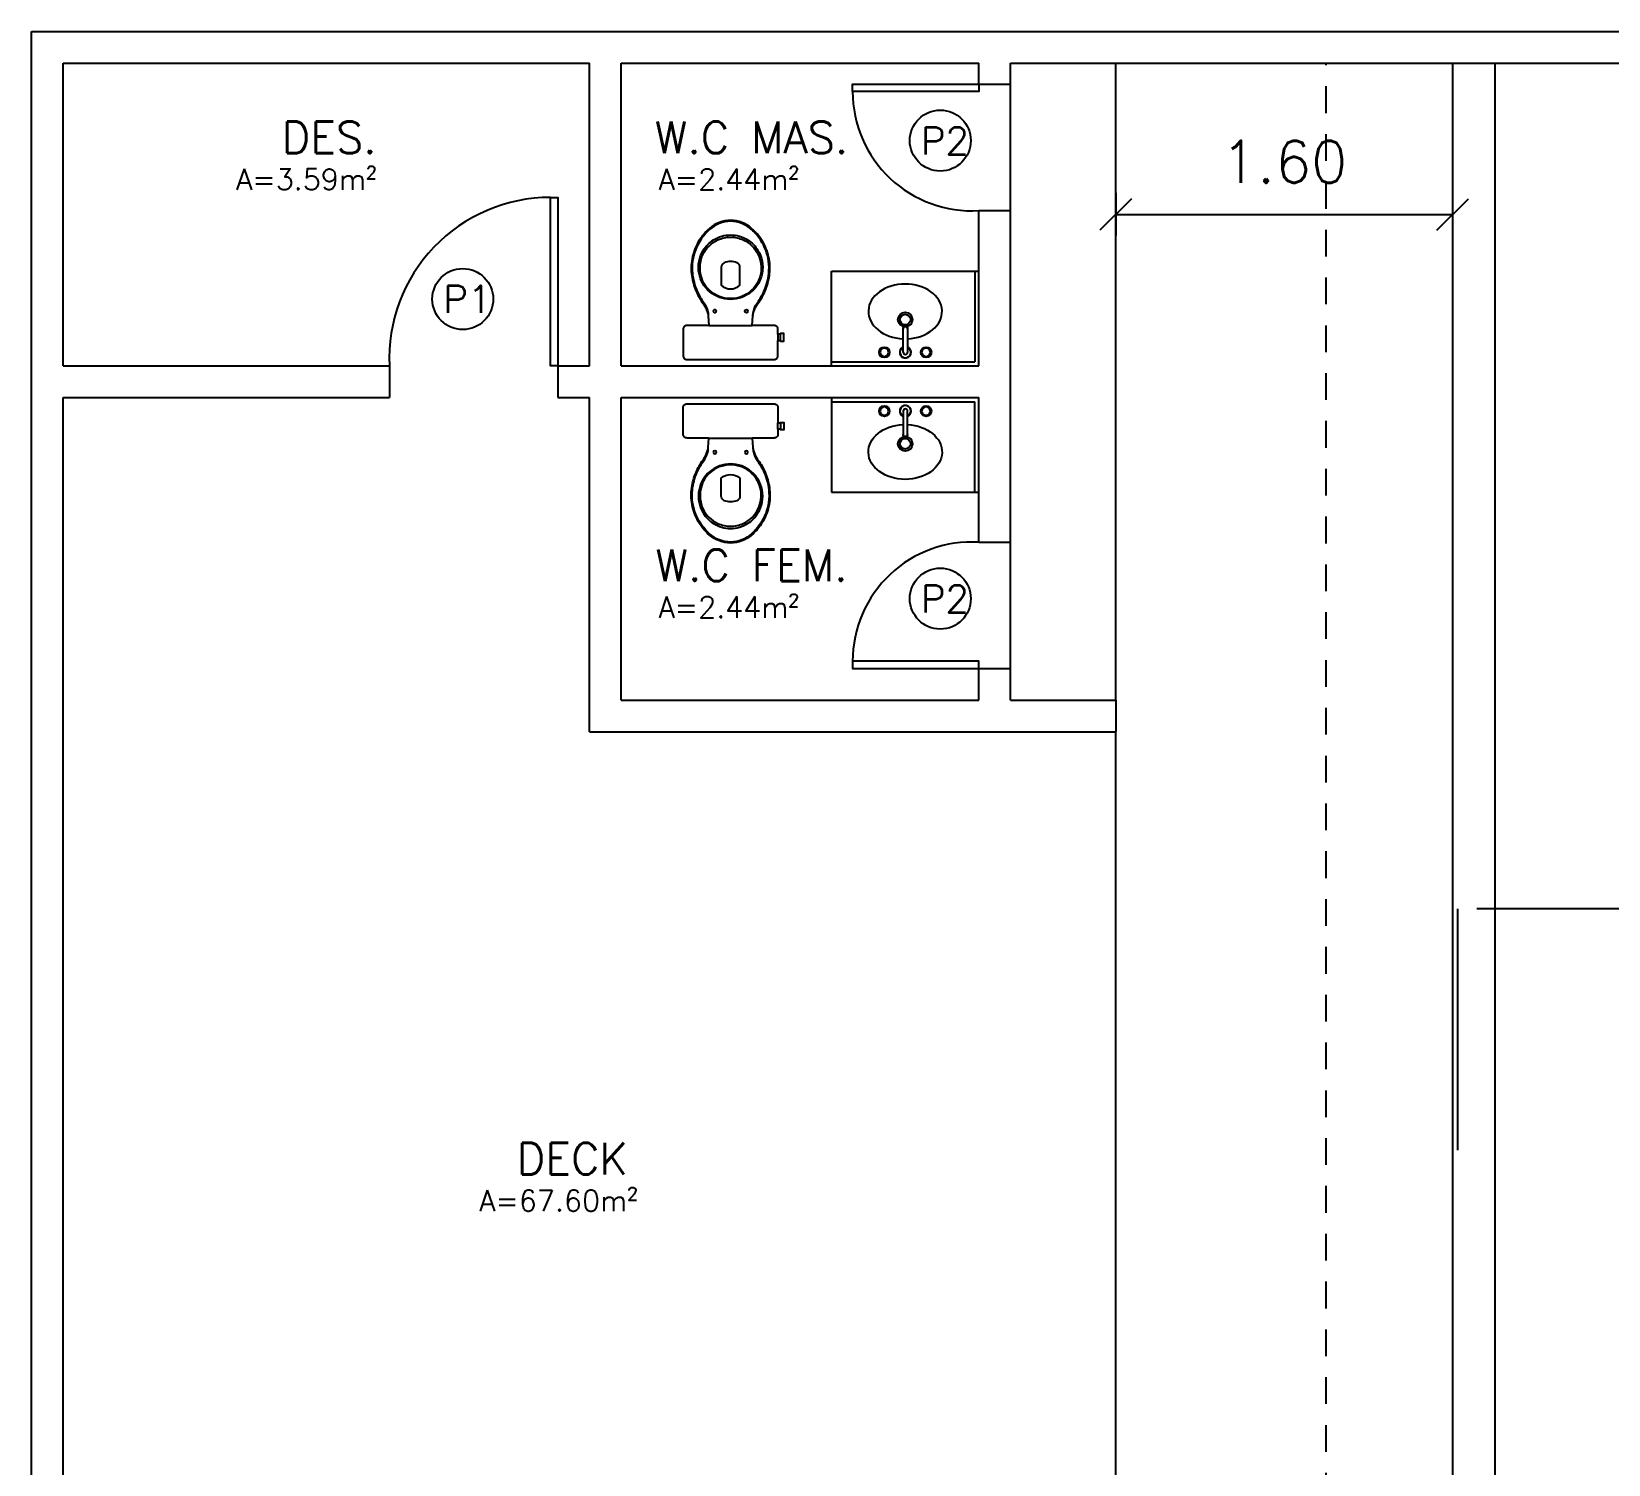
# Model space of a CAD drawing. Header units: millimetres. Extents: x 45003 to 46969, y 6653 to 6979.
# Drawn here: x 45026.87 to 45034.36, y 6714.81 to 6721.61 of the extents above; entities that cross this region are included whole.
import ezdxf

# ---------------------------------------------------------------- set-up
doc = ezdxf.new("R2010")
doc.units = ezdxf.units.MM
doc.linetypes.add('ACAD_ISO04W100', pattern=[30, 24, -3, 0, -3])
doc.linetypes.add('HIDDEN', pattern=[9.525, 6.35, -3.175])
for name, color, linetype in [('ARQ-ALVENARIA', 4, 'Continuous'), ('ARQ-COTAS', 30, 'Continuous'), ('ARQ-EIXOS', 2, 'ACAD_ISO04W100'), ('ARQ-ESQ-01', 1, 'Continuous'), ('ARQ-ESQ-02', 2, 'Continuous'), ('ARQ-PENA-FINA-CINZA', 8, 'Continuous'), ('ARQ-PROJ-01', 1, 'HIDDEN'), ('ARQ-PÇ-HIDROSSAN', 7, 'Continuous'), ('ARQ-TEXTO2', 2, 'Continuous'), ('ARQ-TEXTO3', 3, 'Continuous'), ('PAREDES', 4, 'Continuous')]:
    doc.layers.add(name, color=color, linetype=linetype)
doc.styles.add('ROMANS', font='romans.shx')
doc.styles.add('Romans_Anot', font='romans.shx')
doc.dimstyles.new('Escala 1-100', dxfattribs={"dimtxt": 0.2, "dimasz": 0.15, "dimexe": 0.1, "dimexo": 0.2, "dimgap": 0.15, "dimtad": 1, "dimzin": 4, "dimdsep": 46, "dimtxsty": 'Romans_Anot', "dimblk": 'OBLIQUE', "dimcen": 0.25, "dimclrd": 256, "dimclre": 256, "dimclrt": 2, "dimadec": 0, "dimazin": 0, "dimtfac": 1, "dimtix": 1, "dimtmove": 2, "dimatfit": 3, "dimfxl": 0, "dimlwd": -1, "dimlwe": -1, "dimarcsym": 0})

# ---------------------------------------------------------------- blocks, each defined once
blk = doc.blocks.new('cx-ac-01-planta')
for points in [[(0.661, 0, 0.182004), (0.623, 0.1, 0.098298), (0.548, 0.159, 0.085166), (0.468, 0.1845, 0.08648), (0.388, 0.1825, 0.067868), (0.318, 0.1605, 0.06199), (0.261, 0.1265, -0.060779), (0.228, 0.1105, -0.023796), (0.208, 0.106), (0.1625, 0.1028), (0.1625, 0.207, 0.424217), (0.1435, 0.225), (0.121, 0.225), (0.091, 0.225), (0.018, 0.225, 0.418036), (0, 0.207), (0, 0), (0, -0.207, 0.418036), (0.018, -0.225), (0.091, -0.225), (0.091, -0.2365), (0.088, -0.2365), (0.088, -0.2525), (0.106, -0.2525), (0.124, -0.2525), (0.124, -0.2365), (0.121, -0.2365), (0.121, -0.225), (0.1435, -0.225, 0.424217), (0.1625, -0.207), (0.1625, -0.1028), (0.208, -0.106, -0.023796), (0.228, -0.1105, -0.060779), (0.261, -0.1265, 0.06199), (0.318, -0.1605, 0.067868), (0.388, -0.1825, 0.08648), (0.468, -0.1845, 0.085166), (0.548, -0.159, 0.098298), (0.623, -0.1, 0.182004)], [(0.2855, 0, -0.18052), (0.323, 0.1, -0.167158), (0.408, 0.1495, -0.1), (0.468, 0.1495, -0.096291), (0.518, 0.13, -0.13332), (0.568, 0.081, -0.150886), (0.5915, 0, -0.150886), (0.568, -0.081, -0.13332), (0.518, -0.13, -0.096291), (0.468, -0.1495, -0.1), (0.408, -0.1495, -0.167158), (0.323, -0.1, -0.18052)], [(0.2895, 0, -0.186957), (0.329, 0.1, -0.162455), (0.408, 0.143, -0.149476), (0.498, 0.1315, -0.171119), (0.568, 0.0605, -0.104122), (0.5815, 0, -0.104122), (0.568, -0.0605, -0.171119), (0.498, -0.1315, -0.149476), (0.408, -0.143, -0.162455), (0.329, -0.1, -0.186957)], [(0.46, 0.03, 0.276984), (0.438, 0.0445), (0.353, 0.0445, 0.393258), (0.353, -0.0445), (0.438, -0.0445, 0.276984), (0.46, -0.03, 0.2)]]:
    blk.add_lwpolyline(points, format="xyb", close=True)
blk.add_lwpolyline([(0.21, -0.1064, -0.148706), (0.258, -0.12, -0.01798), (0.278, -0.1325, 0.048524), (0.328, -0.16, 0.075808), (0.408, -0.1815, 0.05), (0.468, -0.1805, 0.109053), (0.568, -0.142, 0.065752), (0.617, -0.1, 0.186957), (0.6565, 0, 0.186957), (0.617, 0.1, 0.065752), (0.568, 0.142, 0.109053), (0.468, 0.1805, 0.05), (0.408, 0.1815, 0.075808), (0.328, 0.16, 0.048524), (0.278, 0.1325, -0.01798), (0.258, 0.12, -0.148706), (0.21, 0.1064, -0.148706)], format="xyb")
for points in [[(0.1625, 0.1028), (0.1625, 0), (0.1625, -0.1028)], [(0.121, -0.225), (0.091, -0.225)], [(0.091, -0.2365), (0.121, -0.2365)]]:
    blk.add_lwpolyline(points)
for centre in [(0.23, 0.075), (0.23, -0.075)]:
    blk.add_circle(centre, 0.0075)
blk = doc.blocks.new('_Oblique')
at = {"color": 0, "linetype": 'ByBlock', "lineweight": -2}
blk.add_line((-0.5, -0.5), (0.5, 0.5), dxfattribs=at)
blk = doc.blocks.new('*D204')
at = {"layer": 'ARQ-COTAS', "transparency": 16777216}
for p, q in [((45032.0165, 6720.8434), (45032.0165, 6720.6408)), ((45033.6165, 6720.8434), (45033.6165, 6720.6408)), ((45032.0165, 6720.7408), (45033.6165, 6720.7408))]:
    blk.add_line(p, q, dxfattribs=at)
at = {"layer": 'Defpoints', "color": 0, "transparency": 16777216}
for p in [(45032.0165, 6721.0434), (45033.6165, 6721.0434), (45033.6165, 6720.7408)]:
    blk.add_point(p, dxfattribs=at)
at = {"layer": 'ARQ-COTAS', "transparency": 16777216, "xscale": 0.15, "yscale": 0.15, "zscale": 0.15, "rotation": 180}
blk.add_blockref('_Oblique', (45032.0165, 6720.7408), dxfattribs=at)
at = {"layer": 'ARQ-COTAS', "transparency": 16777216, "xscale": 0.15, "yscale": 0.15, "zscale": 0.15}
blk.add_blockref('_Oblique', (45033.6165, 6720.7408), dxfattribs=at)
at = {"layer": 'ARQ-COTAS', "color": 2, "transparency": 16777216, "insert": (45032.8165, 6720.9908), "char_height": 0.2, "attachment_point": 5, "style": 'Romans_Anot'}
blk.add_mtext('1.60', dxfattribs=at)

msp = doc.modelspace()

# ---------------------------------------------------------------- linework, layer by layer
at = {"layer": 'ARQ-ALVENARIA'}
for p, q in [((45026.8665, 6721.6095), (45046.9665, 6721.6095)), ((45026.8665, 6705.4095), (45026.8665, 6721.6095)), ((45027.0165, 6721.4595), (45029.5165, 6721.4595)), ((45027.0165, 6720.0221), (45027.0165, 6721.4595)), ((45029.5165, 6720.0221), (45029.5165, 6721.4595)), ((45029.6665, 6721.4595), (45031.3665, 6721.4595)), ((45029.6665, 6720.0221), (45029.6665, 6721.4595)), ((45031.5165, 6721.4595), (45044.3665, 6721.4595)), ((45031.3665, 6720.0221), (45031.3665, 6720.7595)), ((45031.3665, 6720.7595), (45031.5165, 6720.7595)), ((45031.5165, 6719.1848), (45031.5165, 6720.7595)), ((45027.0165, 6720.0221), (45028.5665, 6720.0221)), ((45029.3665, 6720.0221), (45029.5165, 6720.0221)), ((45029.6665, 6720.0221), (45031.3665, 6720.0221)), ((45027.0165, 6705.5595), (45027.0165, 6719.8721)), ((45027.0165, 6719.8721), (45028.5665, 6719.8721)), ((45029.3665, 6719.8721), (45029.5165, 6719.8721)), ((45029.5165, 6718.2848), (45029.5165, 6719.8721)), ((45029.6665, 6718.4348), (45029.6665, 6719.8721)), ((45029.6665, 6719.8721), (45031.3665, 6719.8721)), ((45031.3665, 6719.1848), (45031.3665, 6719.8721)), ((45031.3665, 6719.1848), (45031.5165, 6719.1848)), ((45031.3665, 6718.4348), (45031.3665, 6718.5848)), ((45031.3665, 6718.5848), (45031.5165, 6718.5848)), ((45031.5165, 6718.4348), (45031.5165, 6718.5848)), ((45029.6665, 6718.4348), (45031.3665, 6718.4348)), ((45031.5165, 6718.4348), (45032.0165, 6718.4348)), ((45029.5165, 6718.2848), (45032.0165, 6718.2848))]:
    msp.add_line(p, q, dxfattribs=at)
at = {"layer": 'ARQ-EIXOS', "ltscale": 0.05}
for p, q in [((45042.9309, 6717.4444), (45033.6406, 6717.4444)), ((45033.6406, 6717.4444), (45033.6406, 6716.2984))]:
    msp.add_line(p, q, dxfattribs=at)
at = {"layer": 'ARQ-ESQ-01', "ltscale": 0.03}
for centre in [(45031.1831, 6721.0919), (45028.9149, 6720.3394), (45031.1831, 6718.9172)]:
    msp.add_circle(centre, 0.1447, dxfattribs=at)
at = {"layer": 'ARQ-ESQ-01'}
for centre, radius, start, end in [((45031.3325, 6721.3245), 0.566, 180, 273.44163), ((45029.3315, 6720.0564), 0.7658, 90, 182.56232), ((45031.3325, 6718.6198), 0.566, 86.55837, 180)]:
    msp.add_arc(centre, radius, start, end, dxfattribs=at)
at = {"layer": 'ARQ-ESQ-02'}
for points in [[(45031.3665, 6721.3595), (45031.3665, 6721.3245), (45030.7665, 6721.3245), (45030.7665, 6721.3595)], [(45029.3665, 6720.0221), (45029.3315, 6720.0221), (45029.3315, 6720.8221), (45029.3665, 6720.8221)], [(45031.3665, 6718.5848), (45031.3665, 6718.6198), (45030.7665, 6718.6198), (45030.7665, 6718.5848)]]:
    msp.add_lwpolyline(points, close=True, dxfattribs=at)
at = {"layer": 'ARQ-PENA-FINA-CINZA'}
for p, q in [((45032.0165, 6718.4348), (45032.0165, 6721.4595)), ((45033.6165, 6721.4595), (45033.6165, 6705.5595)), ((45033.8165, 6721.4595), (45033.8165, 6705.5595)), ((45031.5165, 6720.7595), (45031.5165, 6721.3595)), ((45031.5165, 6718.5848), (45031.5165, 6719.1848)), ((45032.0165, 6705.5595), (45032.0165, 6718.2848))]:
    msp.add_line(p, q, dxfattribs=at)
at = {"layer": 'ARQ-PROJ-01', "ltscale": 0.02}
msp.add_line((45033.0165, 6705.5595), (45033.0165, 6721.4595), dxfattribs=at)
at = {"layer": 'ARQ-PÇ-HIDROSSAN', "ltscale": 0.03}
for p, q in [((45030.6665, 6720.4721), (45031.3665, 6720.4721)), ((45030.6665, 6720.0221), (45030.6665, 6720.4721)), ((45031.3465, 6720.4721), (45031.3465, 6720.0421)), ((45030.6665, 6720.0421), (45031.3465, 6720.0421)), ((45030.6665, 6719.8721), (45030.6665, 6719.4221)), ((45030.6665, 6719.8521), (45031.3465, 6719.8521)), ((45031.3465, 6719.4221), (45031.3465, 6719.8521)), ((45030.6665, 6719.4221), (45031.3665, 6719.4221))]:
    msp.add_line(p, q, dxfattribs=at)
at = {"layer": 'ARQ-PÇ-HIDROSSAN'}
for p, q in [((45031.0068, 6720.1972), (45031.0068, 6720.1986)), ((45031.0068, 6720.0867), (45031.0068, 6720.1972)), ((45031.0069, 6720.1993), (45031.0069, 6720.2004)), ((45031.0275, 6720.2004), (45031.0275, 6720.1993)), ((45031.0275, 6720.1986), (45031.0275, 6720.1972)), ((45031.0275, 6720.1972), (45031.0275, 6720.0867)), ((45031.0068, 6719.8075), (45031.0068, 6719.6971)), ((45031.0275, 6719.6971), (45031.0275, 6719.8075)), ((45031.0068, 6719.6971), (45031.0068, 6719.6957)), ((45031.0069, 6719.695), (45031.0069, 6719.6939)), ((45031.0275, 6719.6957), (45031.0275, 6719.6971)), ((45031.0275, 6719.6939), (45031.0275, 6719.695))]:
    msp.add_line(p, q, dxfattribs=at)
for points in [[(45031.0068, 6720.1986, 0), (45031.007, 6720.2004, 0), (45031.0075, 6720.2021, 0), (45031.0082, 6720.2037, 0), (45031.0093, 6720.2052, 0), (45031.0105, 6720.2065, 0), (45031.012, 6720.2075, 0), (45031.0136, 6720.2083, 0), (45031.0154, 6720.2087, 0), (45031.0172, 6720.2089, 0), (45031.019, 6720.2087, 0), (45031.0207, 6720.2083, 0), (45031.0223, 6720.2075, 0), (45031.0238, 6720.2065, 0), (45031.0251, 6720.2052, 0), (45031.0261, 6720.2037, 0), (45031.0269, 6720.2021, 0), (45031.0273, 6720.2004, 0), (45031.0275, 6720.1986, 0)], [(45031.0172, 6720.2075, 0), (45031.0154, 6720.2074, 0), (45031.0136, 6720.2069, 0), (45031.012, 6720.2061, 0), (45031.0105, 6720.2051, 0), (45031.0093, 6720.2038, 0), (45031.0082, 6720.2024, 0), (45031.0075, 6720.2007, 0), (45031.007, 6720.199, 0), (45031.0068, 6720.1972, 0)], [(45031.0069, 6720.2004, 0), (45031.007, 6720.2022, 0), (45031.0075, 6720.2039, 0), (45031.0082, 6720.2055, 0), (45031.0093, 6720.207, 0), (45031.0105, 6720.2083, 0), (45031.012, 6720.2093, 0), (45031.0136, 6720.21, 0), (45031.0154, 6720.2105, 0), (45031.0172, 6720.2107, 0), (45031.019, 6720.2105, 0), (45031.0207, 6720.21, 0), (45031.0223, 6720.2093, 0), (45031.0238, 6720.2083, 0), (45031.0251, 6720.207, 0), (45031.0261, 6720.2055, 0), (45031.0268, 6720.2039, 0), (45031.0273, 6720.2022, 0), (45031.0275, 6720.2004, 0)], [(45031.0172, 6720.209, 0), (45031.0154, 6720.2088, 0), (45031.0136, 6720.2083, 0), (45031.012, 6720.2076, 0), (45031.0105, 6720.2066, 0), (45031.0093, 6720.2053, 0), (45031.0082, 6720.2038, 0), (45031.0075, 6720.2022, 0), (45031.0071, 6720.2009, 0)], [(45031.0272, 6720.2009, 0), (45031.0267, 6720.2026, 0), (45031.0259, 6720.2042, 0), (45031.0248, 6720.2056, 0), (45031.0235, 6720.2068, 0), (45031.0219, 6720.2078, 0), (45031.0203, 6720.2085, 0), (45031.0185, 6720.2089, 0), (45031.0172, 6720.209, 0)], [(45031.0275, 6720.1973, 0), (45031.0273, 6720.199, 0), (45031.0269, 6720.2008, 0), (45031.0261, 6720.2024, 0), (45031.0251, 6720.2039, 0), (45031.0238, 6720.2051, 0), (45031.0223, 6720.2062, 0), (45031.0207, 6720.2069, 0), (45031.0189, 6720.2074, 0), (45031.0172, 6720.2075, 0)], [(45031.0275, 6720.1973, 0), (45031.0275, 6720.1972, 0)], [(45031.0172, 6719.6868, 0), (45031.0154, 6719.6869, 0), (45031.0136, 6719.6874, 0), (45031.012, 6719.6881, 0), (45031.0105, 6719.6892, 0), (45031.0093, 6719.6904, 0), (45031.0082, 6719.6919, 0), (45031.0075, 6719.6935, 0), (45031.007, 6719.6953, 0), (45031.0068, 6719.6971, 0)], [(45031.0068, 6719.6957, 0), (45031.007, 6719.6939, 0), (45031.0075, 6719.6922, 0), (45031.0082, 6719.6906, 0), (45031.0093, 6719.6891, 0), (45031.0105, 6719.6878, 0), (45031.012, 6719.6868, 0), (45031.0136, 6719.686, 0), (45031.0154, 6719.6856, 0), (45031.0172, 6719.6854, 0), (45031.019, 6719.6856, 0), (45031.0207, 6719.686, 0), (45031.0223, 6719.6868, 0), (45031.0238, 6719.6878, 0), (45031.0251, 6719.6891, 0), (45031.0261, 6719.6906, 0), (45031.0269, 6719.6922, 0), (45031.0273, 6719.6939, 0), (45031.0275, 6719.6957, 0)], [(45031.0069, 6719.6939, 0), (45031.007, 6719.6921, 0), (45031.0075, 6719.6904, 0), (45031.0082, 6719.6888, 0), (45031.0093, 6719.6873, 0), (45031.0105, 6719.686, 0), (45031.012, 6719.685, 0), (45031.0136, 6719.6842, 0), (45031.0154, 6719.6838, 0), (45031.0172, 6719.6836, 0), (45031.019, 6719.6838, 0), (45031.0207, 6719.6842, 0), (45031.0223, 6719.685, 0), (45031.0238, 6719.686, 0), (45031.0251, 6719.6873, 0), (45031.0261, 6719.6888, 0), (45031.0268, 6719.6904, 0), (45031.0273, 6719.6921, 0), (45031.0275, 6719.6939, 0)], [(45031.0172, 6719.6853, 0), (45031.0154, 6719.6855, 0), (45031.0136, 6719.6859, 0), (45031.012, 6719.6867, 0), (45031.0105, 6719.6877, 0), (45031.0093, 6719.689, 0), (45031.0082, 6719.6905, 0), (45031.0075, 6719.6921, 0), (45031.0071, 6719.6934, 0)], [(45031.0275, 6719.697, 0), (45031.0273, 6719.6952, 0), (45031.0269, 6719.6935, 0), (45031.0261, 6719.6919, 0), (45031.0251, 6719.6904, 0), (45031.0238, 6719.6892, 0), (45031.0223, 6719.6881, 0), (45031.0207, 6719.6874, 0), (45031.0189, 6719.6869, 0), (45031.0172, 6719.6868, 0)], [(45031.0272, 6719.6934, 0), (45031.0267, 6719.6917, 0), (45031.0259, 6719.6901, 0), (45031.0248, 6719.6887, 0), (45031.0235, 6719.6875, 0), (45031.0219, 6719.6865, 0), (45031.0203, 6719.6858, 0), (45031.0185, 6719.6854, 0), (45031.0172, 6719.6853, 0)], [(45031.0275, 6719.697, 0), (45031.0275, 6719.6971, 0)]]:
    msp.add_polyline3d(points, dxfattribs=at)
at = {"layer": 'ARQ-PÇ-HIDROSSAN', "ltscale": 0.03}
for centre, radius in [((45031.0165, 6720.2421), 0.0349), ((45031.0165, 6720.2421), 0.0249), ((45031.0165, 6719.6521), 0.0349), ((45031.0165, 6719.6521), 0.0249)]:
    msp.add_circle(centre, radius, dxfattribs=at)
at = {"layer": 'ARQ-PÇ-HIDROSSAN'}
for centre in [(45030.9173, 6720.0867), (45031.1157, 6720.0867), (45030.9173, 6719.8075), (45031.1157, 6719.8075)]:
    msp.add_circle(centre, 0.025, dxfattribs=at)
for centre, radius, start, end in [((45030.9173, 6720.0867), 0.02, 0, 270), ((45030.9173, 6720.0867), 0.02, 90, 270), ((45030.9173, 6720.0867), 0.02, 0, 90), ((45031.0172, 6720.0867), 0.027, 112.6883, 0), ((45031.0172, 6720.0867), 0.026, 113.60737, 66.77211), ((45031.0172, 6720.0867), 0.027, 0, 67.67712), ((45031.1157, 6720.0867), 0.02, 270, 180), ((45031.1157, 6720.0867), 0.02, 90, 180), ((45031.1157, 6720.0867), 0.02, 270, 90), ((45030.9173, 6720.0867), 0.02, 270, 0), ((45031.0172, 6720.0867), 0.0103, 180, 0), ((45031.1157, 6720.0867), 0.02, 180, 270), ((45030.9173, 6719.8075), 0.02, 90, 0), ((45030.9173, 6719.8075), 0.02, 90, 270), ((45030.9173, 6719.8075), 0.02, 0, 90), ((45030.9173, 6719.8075), 0.02, 270, 0), ((45031.0172, 6719.8075), 0.027, 0, 247.3117), ((45031.0172, 6719.8075), 0.026, 293.22789, 246.39263), ((45031.0172, 6719.8075), 0.0103, 0, 180), ((45031.0172, 6719.8075), 0.027, 292.32288, 0), ((45031.1157, 6719.8075), 0.02, 90, 180), ((45031.1157, 6719.8075), 0.02, 180, 90), ((45031.1157, 6719.8075), 0.02, 180, 270), ((45031.1157, 6719.8075), 0.02, 270, 90)]:
    msp.add_arc(centre, radius, start, end, dxfattribs=at)
at = {"layer": 'ARQ-PÇ-HIDROSSAN', "ltscale": 0.03}
msp.add_ellipse((45031.0165, 6720.2808), major_axis=(0.175, 0), ratio=0.742857, start_param=4.775358, end_param=10.940424, dxfattribs=at)
at = {"layer": 'ARQ-PÇ-HIDROSSAN', "ltscale": 0.03, "extrusion": (0, 0, -1)}
msp.add_ellipse((45031.0165, 6719.6135), major_axis=(0.175, 0), ratio=0.742857, start_param=4.775358, end_param=10.940424, dxfattribs=at)
at = {"layer": 'PAREDES'}
for p, q in [((45031.3665, 6721.3595), (45031.3665, 6721.4595)), ((45031.5165, 6721.3595), (45031.5165, 6721.4595)), ((45031.3665, 6721.3595), (45031.5165, 6721.3595)), ((45028.5665, 6720.0221), (45028.5665, 6719.8721)), ((45029.3665, 6720.0221), (45029.3665, 6719.8721)), ((45032.0165, 6718.4348), (45032.0165, 6718.2848))]:
    msp.add_line(p, q, dxfattribs=at)

# ---------------------------------------------------------------- block references
at = {"layer": 'ARQ-PÇ-HIDROSSAN', "rotation": 90.00000000000001}
msp.add_blockref('cx-ac-01-planta', (45030.187, 6720.0521), dxfattribs=at)
at = {"layer": 'ARQ-PÇ-HIDROSSAN', "xscale": -1, "rotation": 90}
msp.add_blockref('cx-ac-01-planta', (45030.187, 6719.8421), dxfattribs=at)

# ---------------------------------------------------------------- texts
at = {"layer": 'ARQ-TEXTO2', "char_height": 0.13, "width": 0.199395, "attachment_point": 1, "style": 'ROMANS'}
for s, insert in [('P2', (45031.0904, 6721.1561)), ('P1', (45028.8222, 6720.4036)), ('P2', (45031.0904, 6718.9814))]:
    msp.add_mtext(s, dxfattribs=dict(at, insert=insert))
at = {"layer": 'ARQ-TEXTO2', "char_height": 0.1, "attachment_point": 1, "style": 'ROMANS'}
for s, insert in [('A=3.59m²', (45027.8379, 6720.958)), ('A=2.44m²', (45029.8443, 6720.958)), ('A=2.44m²', (45029.8443, 6718.9266)), ('A=67.60m²', (45028.9927, 6716.1092))]:
    msp.add_mtext(s, dxfattribs=dict(at, insert=insert))
at = {"layer": 'ARQ-TEXTO3', "char_height": 0.15, "attachment_point": 5, "style": 'ROMANS'}
for s, insert in [('DES.', (45028.2807, 6721.1069)), ('W.C MAS.', (45030.287, 6721.1069)), ('W.C FEM.', (45030.287, 6719.0755)), ('DECK', (45029.4355, 6716.2581))]:
    msp.add_mtext(s, dxfattribs=dict(at, insert=insert))

# ---------------------------------------------------------------- dimensions: what is measured, and where the dimension line sits
at = {"layer": 'ARQ-COTAS'}
dim = msp.add_aligned_dim(p1=(45032.0165, 6721.0434), p2=(45033.6165, 6721.0434), distance=-0.3026, dimstyle='Escala 1-100', dxfattribs=at)
dim.commit()
dim.dimension.update_dxf_attribs({"geometry": '*D204', "text_midpoint": (45032.8165, 6720.9908)})

doc.saveas('drawing.dxf')
